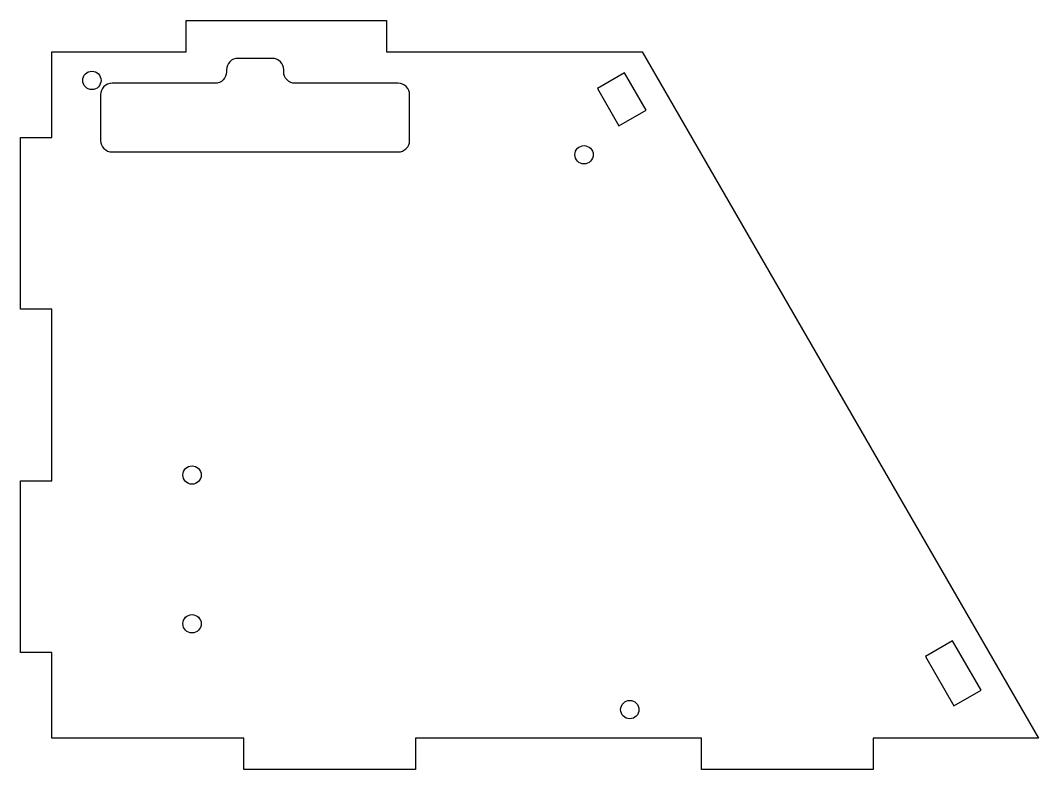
# Model space of a CAD drawing. Header units: millimetres. Extents: x -104 to 74, y -140 to -9.
import ezdxf

# ---------------------------------------------------------------- set-up
doc = ezdxf.new("R2010")
doc.units = ezdxf.units.MM
doc.layers.get('0').update_dxf_attribs({"linetype": 'CONTINUOUS'})

msp = doc.modelspace()

# ---------------------------------------------------------------- linework, layer by layer
for points in [[(-98.82, -134.99), (-98.82, -119.99), (-104.32, -119.99), (-104.32, -89.99), (-98.82, -89.99), (-98.82, -59.99), (-104.32, -59.99), (-104.32, -29.99), (-98.82, -29.99), (-98.82, -14.99), (-75.32, -14.99), (-75.32, -9.49), (-40.32, -9.49), (-40.32, -14.99), (4.34, -14.99), (73.62, -134.99), (44.72, -134.99), (44.72, -140.49), (14.72, -140.49), (14.72, -134.99), (-35.28, -134.99), (-35.28, -140.49), (-65.28, -140.49), (-65.28, -134.99)], [(1.27, -18.68), (-3.49, -21.43), (0.26, -27.92), (5.02, -25.17)], [(63.58, -126.61), (58.58, -117.95), (53.82, -120.7), (58.82, -129.36)]]:
    msp.add_lwpolyline(points, close=True)
msp.add_lwpolyline([(-88.3, -32.49), (-38.3, -32.49, 0.414214), (-36.3, -30.49), (-36.3, -22.49, 0.414214), (-38.3, -20.49), (-56.3, -20.49, -0.414214), (-58.3, -18.49), (-58.3, -18.14, 0.414214), (-60.3, -16.14), (-66.3, -16.14, 0.414214), (-68.3, -18.14), (-68.3, -18.49, -0.414214), (-70.3, -20.49), (-88.3, -20.49, 0.414214), (-90.3, -22.49), (-90.3, -30.49, 0.414214)], format="xyb", close=True)
for centre in [(-91.82, -19.99), (-5.82, -32.99), (-74.32, -88.99), (-74.32, -114.99), (2.18, -129.99)]:
    msp.add_circle(centre, 1.6)

doc.saveas('drawing.dxf')
